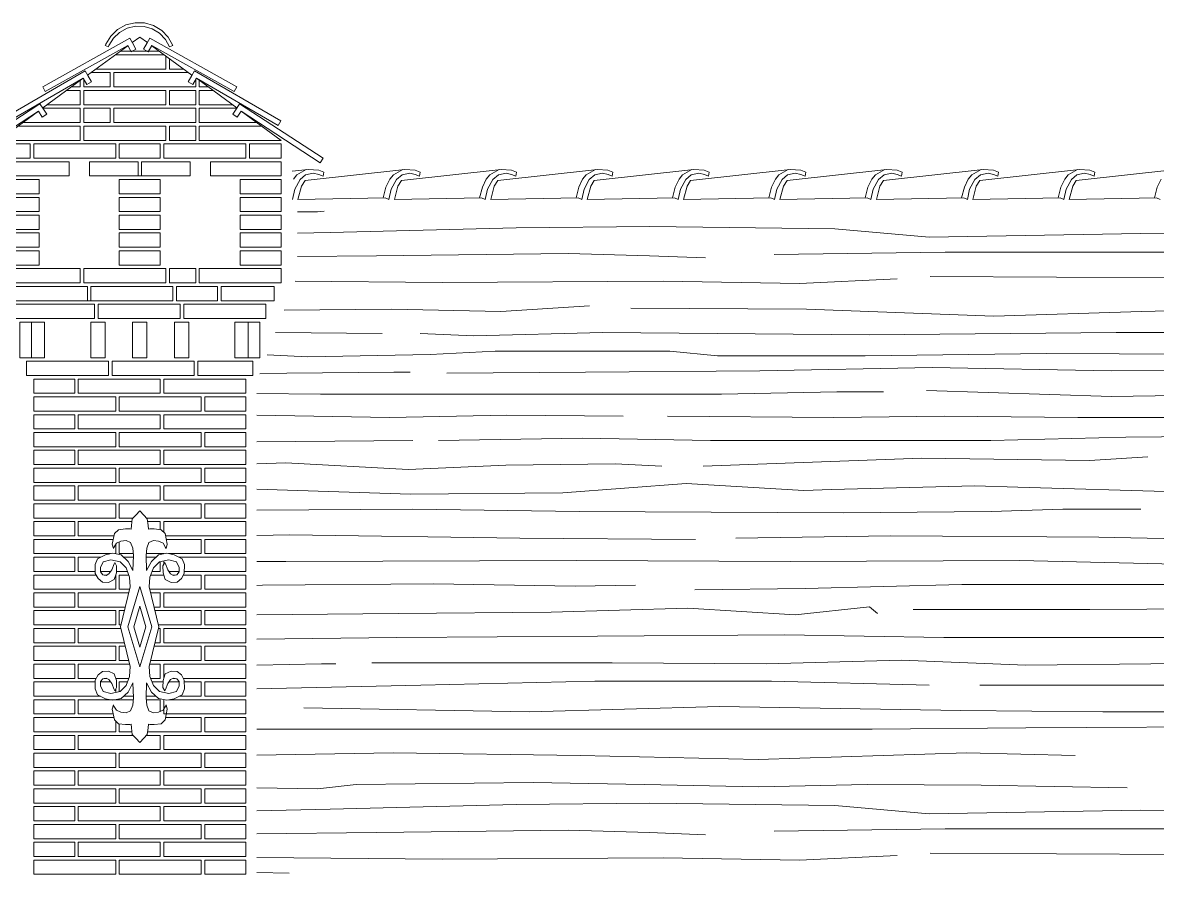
# Model space of a CAD drawing. Header units: millimetres. Extents: x -17502 to -16646, y 1856 to 2034.
# Drawn here: x -16808.841 to -16805.658, y 1875.07 to 1877.46 of the extents above; entities that cross this region are included whole.
import ezdxf

# ---------------------------------------------------------------- set-up
doc = ezdxf.new("R2010")
doc.units = ezdxf.units.MM
doc.layers.get('0').update_dxf_attribs({"lineweight": 9})
doc.layers.add('blocs', color=7, linetype='Continuous')
doc.layers.add('COUPE', color=7, linetype='Continuous', lineweight=9)

msp = doc.modelspace()

# ---------------------------------------------------------------- linework, layer by layer
at = {"lineweight": 9}
for points in [[(-16808.5334, 1877.404), (-16808.5122, 1877.4195)], [(-16808.491, 1877.404), (-16808.5122, 1877.4195)], [(-16808.6586, 1877.3125), (-16808.5456, 1877.3951)], [(-16808.6354, 1877.3295), (-16808.4391, 1877.3295), (-16808.4391, 1877.3661)], [(-16808.4438, 1877.3695), (-16808.5806, 1877.3695)], [(-16808.4575, 1877.3795), (-16808.567, 1877.3795)], [(-16808.3658, 1877.3125), (-16808.4788, 1877.3951)], [(-16808.4291, 1877.3588), (-16808.4291, 1877.3295), (-16808.389, 1877.3295)], [(-16808.7846, 1877.2205), (-16808.6708, 1877.3036)], [(-16808.6491, 1877.3195), (-16808.5953, 1877.3195), (-16808.5953, 1877.2795), (-16808.6691, 1877.2795), (-16808.6691, 1877.3006)], [(-16808.3553, 1877.3006), (-16808.3553, 1877.2795), (-16808.5853, 1877.2795), (-16808.5853, 1877.3195), (-16808.3754, 1877.3195)], [(-16808.2399, 1877.2205), (-16808.3536, 1877.3036)], [(-16808.7175, 1877.2695), (-16808.6791, 1877.2695), (-16808.6791, 1877.2295), (-16808.7722, 1877.2295)], [(-16808.6791, 1877.2976), (-16808.6791, 1877.2795), (-16808.7038, 1877.2795)], [(-16808.3453, 1877.2976), (-16808.3453, 1877.2795), (-16808.3206, 1877.2795)], [(-16808.3069, 1877.2695), (-16808.3453, 1877.2695), (-16808.3453, 1877.2295), (-16808.2522, 1877.2295)], [(-16808.9091, 1877.1295), (-16808.7967, 1877.2116)], [(-16808.7839, 1877.2195), (-16808.6791, 1877.2195), (-16808.6791, 1877.1795), (-16808.8407, 1877.1795)], [(-16808.2405, 1877.2195), (-16808.3453, 1877.2195), (-16808.3453, 1877.1795), (-16808.1838, 1877.1795)], [(-16808.1153, 1877.1295), (-16808.2277, 1877.2116)], [(-16808.8543, 1877.1695), (-16808.6791, 1877.1695), (-16808.6791, 1877.1295), (-16808.9091, 1877.1295)], [(-16808.1701, 1877.1695), (-16808.3453, 1877.1695), (-16808.3453, 1877.1295), (-16808.1153, 1877.1295)], [(-16808.5172, 1877.0295), (-16808.5072, 1877.0295)], [(-16808.6591, 1876.6795), (-16808.6491, 1876.6795)], [(-16808.4935, 1876.0695), (-16808.3397, 1876.0695), (-16808.3397, 1876.1095), (-16808.5697, 1876.1095), (-16808.5697, 1876.0695), (-16808.5309, 1876.0695)], [(-16808.5849, 1876.0195), (-16808.6847, 1876.0195), (-16808.6847, 1876.0595), (-16808.5343, 1876.0595)], [(-16808.566, 1875.7645), (-16808.5388, 1875.8763), (-16808.5408, 1875.9039), (-16808.5502, 1875.9299), (-16808.5676, 1875.9466), (-16808.5936, 1875.9523), (-16808.6153, 1875.9466), (-16808.6226, 1875.9307), (-16808.6226, 1875.9184), (-16808.6161, 1875.9104), (-16808.6069, 1875.9085), (-16808.5987, 1875.9125), (-16808.5911, 1875.9241), (-16808.584, 1875.9406), (-16808.582, 1875.9445), (-16808.5772, 1875.9349), (-16808.5774, 1875.9156), (-16808.5837, 1875.8966), (-16808.5999, 1875.889), (-16808.6172, 1875.8898), (-16808.6291, 1875.8995), (-16808.637, 1875.9142), (-16808.6373, 1875.9386), (-16808.6311, 1875.9553), (-16808.6084, 1875.9666), (-16808.5876, 1875.9708), (-16808.5646, 1875.9663), (-16808.5447, 1875.9478), (-16808.5314, 1875.9223), (-16808.5299, 1875.9641), (-16808.5317, 1875.985), (-16808.538, 1876.001), (-16808.5502, 1876.0067), (-16808.5651, 1876.0047), (-16808.578, 1875.999), (-16808.5846, 1875.9872), (-16808.5863, 1875.9841), (-16808.5894, 1875.9961), (-16808.5836, 1876.0259), (-16808.5724, 1876.0368), (-16808.5523, 1876.0388), (-16808.5403, 1876.0388), (-16808.5368, 1876.0379), (-16808.5358, 1876.0481), (-16808.5333, 1876.0671), (-16808.5232, 1876.0777), (-16808.5122, 1876.0895)], [(-16808.4584, 1875.7645), (-16808.4856, 1875.8763), (-16808.4836, 1875.9039), (-16808.4742, 1875.9299), (-16808.4568, 1875.9466), (-16808.4308, 1875.9523), (-16808.4091, 1875.9466), (-16808.4019, 1875.9307), (-16808.4019, 1875.9184), (-16808.4084, 1875.9104), (-16808.4175, 1875.9085), (-16808.4257, 1875.9125), (-16808.4334, 1875.9241), (-16808.4405, 1875.9406), (-16808.4424, 1875.9445), (-16808.4473, 1875.9349), (-16808.447, 1875.9156), (-16808.4407, 1875.8966), (-16808.4246, 1875.889), (-16808.4073, 1875.8898), (-16808.3954, 1875.8995), (-16808.3874, 1875.9142), (-16808.3871, 1875.9386), (-16808.3934, 1875.9553), (-16808.416, 1875.9666), (-16808.4368, 1875.9708), (-16808.4598, 1875.9663), (-16808.4797, 1875.9478), (-16808.4931, 1875.9223), (-16808.4945, 1875.9641), (-16808.4928, 1875.985), (-16808.4865, 1876.001), (-16808.4742, 1876.0067), (-16808.4593, 1876.0047), (-16808.4465, 1875.999), (-16808.4399, 1875.9872), (-16808.4382, 1875.9841), (-16808.435, 1875.9961), (-16808.4408, 1876.0259), (-16808.452, 1876.0368), (-16808.4721, 1876.0388), (-16808.4842, 1876.0388), (-16808.4876, 1876.0379), (-16808.4886, 1876.0481), (-16808.4912, 1876.0671), (-16808.5013, 1876.0777), (-16808.5122, 1876.0895)], [(-16808.4901, 1876.0595), (-16808.4547, 1876.0595), (-16808.4547, 1876.037)], [(-16808.4396, 1876.0195), (-16808.2147, 1876.0195), (-16808.2147, 1876.0595), (-16808.4447, 1876.0595), (-16808.4447, 1876.0297)], [(-16808.594, 1875.9695), (-16808.8097, 1875.9695), (-16808.8097, 1876.0095), (-16808.5868, 1876.0095)], [(-16808.5797, 1875.9959), (-16808.5797, 1875.9695), (-16808.581, 1875.9695)], [(-16808.5697, 1876.0026), (-16808.5697, 1875.9695), (-16808.5304, 1875.9695)], [(-16808.4304, 1875.9695), (-16808.3397, 1875.9695), (-16808.3397, 1876.0095), (-16808.4376, 1876.0095)], [(-16808.494, 1875.9695), (-16808.4434, 1875.9695)], [(-16808.6371, 1875.9195), (-16808.6847, 1875.9195), (-16808.6847, 1875.9595), (-16808.6226, 1875.9595)], [(-16808.5573, 1875.9595), (-16808.5301, 1875.9595)], [(-16808.4943, 1875.9595), (-16808.4671, 1875.9595)], [(-16808.4547, 1875.947), (-16808.4547, 1875.9195), (-16808.478, 1875.9195)], [(-16808.4447, 1875.9492), (-16808.4447, 1875.94)], [(-16808.3874, 1875.9195), (-16808.2147, 1875.9195), (-16808.2147, 1875.9595), (-16808.4019, 1875.9595)], [(-16808.5797, 1875.9087), (-16808.5797, 1875.8695), (-16808.8097, 1875.8695), (-16808.8097, 1875.9095), (-16808.6345, 1875.9095)], [(-16808.5941, 1875.9195), (-16808.6226, 1875.9195)], [(-16808.6117, 1875.9095), (-16808.6049, 1875.9095)], [(-16808.5465, 1875.9195), (-16808.5774, 1875.9195)], [(-16808.5429, 1875.9095), (-16808.5697, 1875.9095), (-16808.5697, 1875.8695), (-16808.5405, 1875.8695)], [(-16808.4839, 1875.8695), (-16808.3397, 1875.8695), (-16808.3397, 1875.9095), (-16808.3899, 1875.9095)], [(-16808.445, 1875.9095), (-16808.4816, 1875.9095)], [(-16808.4303, 1875.9195), (-16808.4019, 1875.9195)], [(-16808.4127, 1875.9095), (-16808.4195, 1875.9095)], [(-16808.5527, 1875.8195), (-16808.6847, 1875.8195), (-16808.6847, 1875.8595), (-16808.5429, 1875.8595)], [(-16808.4815, 1875.8595), (-16808.4547, 1875.8595), (-16808.4547, 1875.8195), (-16808.4718, 1875.8195)], [(-16808.5551, 1875.8095), (-16808.5697, 1875.8095), (-16808.5697, 1875.7695), (-16808.5648, 1875.7695)], [(-16808.4596, 1875.7695), (-16808.3397, 1875.7695), (-16808.3397, 1875.8095), (-16808.4693, 1875.8095)], [(-16808.5551, 1875.7195), (-16808.6847, 1875.7195), (-16808.6847, 1875.7595), (-16808.5648, 1875.7595)], [(-16808.566, 1875.7645), (-16808.5388, 1875.6527), (-16808.5408, 1875.6251), (-16808.5502, 1875.5991), (-16808.5676, 1875.5825), (-16808.5936, 1875.5767), (-16808.6153, 1875.5825), (-16808.6226, 1875.5984), (-16808.6226, 1875.6107), (-16808.6161, 1875.6186), (-16808.6069, 1875.6205), (-16808.5987, 1875.6165), (-16808.5911, 1875.6049), (-16808.584, 1875.5885), (-16808.582, 1875.5845), (-16808.5772, 1875.5941), (-16808.5774, 1875.6134), (-16808.5837, 1875.6324), (-16808.5999, 1875.6401), (-16808.6172, 1875.6392), (-16808.6291, 1875.6296), (-16808.637, 1875.6148), (-16808.6373, 1875.5905), (-16808.6311, 1875.5737), (-16808.6084, 1875.5625), (-16808.5876, 1875.5582), (-16808.5646, 1875.5628), (-16808.5447, 1875.5812), (-16808.5314, 1875.6068), (-16808.5299, 1875.5649), (-16808.5317, 1875.5441), (-16808.538, 1875.5281), (-16808.5502, 1875.5224), (-16808.5651, 1875.5244), (-16808.578, 1875.5301), (-16808.5846, 1875.5418), (-16808.5863, 1875.5449), (-16808.5894, 1875.5329), (-16808.5836, 1875.5032), (-16808.5724, 1875.4923), (-16808.5523, 1875.4903), (-16808.5403, 1875.4903), (-16808.5368, 1875.4911), (-16808.5358, 1875.481), (-16808.5333, 1875.462), (-16808.5232, 1875.4513), (-16808.5122, 1875.4395)], [(-16808.4584, 1875.7645), (-16808.4856, 1875.6527), (-16808.4836, 1875.6251), (-16808.4742, 1875.5991), (-16808.4568, 1875.5825), (-16808.4308, 1875.5767), (-16808.4091, 1875.5825), (-16808.4019, 1875.5984), (-16808.4019, 1875.6107), (-16808.4084, 1875.6186), (-16808.4175, 1875.6205), (-16808.4257, 1875.6165), (-16808.4334, 1875.6049), (-16808.4405, 1875.5885), (-16808.4424, 1875.5845), (-16808.4473, 1875.5941), (-16808.447, 1875.6134), (-16808.4407, 1875.6324), (-16808.4246, 1875.6401), (-16808.4073, 1875.6392), (-16808.3954, 1875.6296), (-16808.3874, 1875.6148), (-16808.3871, 1875.5905), (-16808.3934, 1875.5737), (-16808.416, 1875.5625), (-16808.4368, 1875.5582), (-16808.4598, 1875.5628), (-16808.4797, 1875.5812), (-16808.4931, 1875.6068), (-16808.4945, 1875.5649), (-16808.4928, 1875.5441), (-16808.4865, 1875.5281), (-16808.4742, 1875.5224), (-16808.4593, 1875.5244), (-16808.4465, 1875.5301), (-16808.4399, 1875.5418), (-16808.4382, 1875.5449), (-16808.435, 1875.5329), (-16808.4408, 1875.5032), (-16808.452, 1875.4923), (-16808.4721, 1875.4903), (-16808.4842, 1875.4903), (-16808.4876, 1875.4911), (-16808.4886, 1875.481), (-16808.4912, 1875.462), (-16808.5013, 1875.4513), (-16808.5122, 1875.4395)], [(-16808.4596, 1875.7595), (-16808.4547, 1875.7595), (-16808.4547, 1875.7195), (-16808.4693, 1875.7195)], [(-16808.5527, 1875.7095), (-16808.5697, 1875.7095), (-16808.5697, 1875.6695), (-16808.5429, 1875.6695)], [(-16808.4815, 1875.6695), (-16808.3397, 1875.6695), (-16808.3397, 1875.7095), (-16808.4718, 1875.7095)], [(-16808.6345, 1875.6195), (-16808.6847, 1875.6195), (-16808.6847, 1875.6595), (-16808.5405, 1875.6595)], [(-16808.4839, 1875.6595), (-16808.4547, 1875.6595), (-16808.4547, 1875.6195), (-16808.4816, 1875.6195)], [(-16808.3899, 1875.6195), (-16808.2147, 1875.6195), (-16808.2147, 1875.6595), (-16808.4447, 1875.6595), (-16808.4447, 1875.6203)], [(-16808.6049, 1875.6195), (-16808.6117, 1875.6195)], [(-16808.5429, 1875.6195), (-16808.5794, 1875.6195)], [(-16808.4195, 1875.6195), (-16808.4127, 1875.6195)], [(-16808.6226, 1875.5695), (-16808.8097, 1875.5695), (-16808.8097, 1875.6095), (-16808.6371, 1875.6095)], [(-16808.6226, 1875.6095), (-16808.5941, 1875.6095)], [(-16808.5797, 1875.589), (-16808.5797, 1875.5798)], [(-16808.5465, 1875.6095), (-16808.5697, 1875.6095), (-16808.5697, 1875.582)], [(-16808.447, 1875.6095), (-16808.478, 1875.6095)], [(-16808.4019, 1875.6095), (-16808.4303, 1875.6095)], [(-16808.4019, 1875.5695), (-16808.3397, 1875.5695), (-16808.3397, 1875.6095), (-16808.3874, 1875.6095)], [(-16808.5868, 1875.5195), (-16808.6847, 1875.5195), (-16808.6847, 1875.5595), (-16808.5304, 1875.5595)], [(-16808.5573, 1875.5695), (-16808.5301, 1875.5695)], [(-16808.4943, 1875.5695), (-16808.4671, 1875.5695)], [(-16808.494, 1875.5595), (-16808.4547, 1875.5595), (-16808.4547, 1875.5264)], [(-16808.4434, 1875.5595), (-16808.4447, 1875.5595), (-16808.4447, 1875.5195), (-16808.2147, 1875.5195), (-16808.2147, 1875.5595), (-16808.4304, 1875.5595)], [(-16808.5797, 1875.4994), (-16808.5797, 1875.4695), (-16808.8097, 1875.4695), (-16808.8097, 1875.5095), (-16808.5849, 1875.5095)], [(-16808.5697, 1875.492), (-16808.5697, 1875.4695), (-16808.5343, 1875.4695)], [(-16808.4901, 1875.4695), (-16808.3397, 1875.4695), (-16808.3397, 1875.5095), (-16808.4396, 1875.5095)], [(-16808.4935, 1875.4595), (-16808.4547, 1875.4595), (-16808.4547, 1875.4195), (-16808.6847, 1875.4195), (-16808.6847, 1875.4595), (-16808.5309, 1875.4595)]]:
    msp.add_lwpolyline(points, dxfattribs=at)
for points in [[(-16808.4391, 1877.2695), (-16808.6691, 1877.2695), (-16808.6691, 1877.2295), (-16808.4391, 1877.2295)], [(-16808.3553, 1877.2695), (-16808.4291, 1877.2695), (-16808.4291, 1877.2295), (-16808.3553, 1877.2295)], [(-16808.6691, 1877.2195), (-16808.5953, 1877.2195), (-16808.5953, 1877.1795), (-16808.6691, 1877.1795)], [(-16808.5853, 1877.2195), (-16808.3553, 1877.2195), (-16808.3553, 1877.1795), (-16808.5853, 1877.1795)], [(-16808.4391, 1877.1695), (-16808.6691, 1877.1695), (-16808.6691, 1877.1295), (-16808.4391, 1877.1295)], [(-16808.3553, 1877.1695), (-16808.4291, 1877.1695), (-16808.4291, 1877.1295), (-16808.3553, 1877.1295)], [(-16808.8197, 1877.0795), (-16808.9091, 1877.0795), (-16808.9091, 1877.1195), (-16808.8197, 1877.1195)], [(-16808.8097, 1877.1195), (-16808.5797, 1877.1195), (-16808.5797, 1877.0795), (-16808.8097, 1877.0795)], [(-16808.4547, 1877.0795), (-16808.5697, 1877.0795), (-16808.5697, 1877.1195), (-16808.4547, 1877.1195)], [(-16808.2147, 1877.1195), (-16808.4447, 1877.1195), (-16808.4447, 1877.0795), (-16808.2147, 1877.0795)], [(-16808.2047, 1877.0795), (-16808.1153, 1877.0795), (-16808.1153, 1877.1195), (-16808.2047, 1877.1195)], [(-16808.9091, 1877.0695), (-16808.7106, 1877.0695), (-16808.7106, 1877.0295), (-16808.9091, 1877.0295)], [(-16808.6531, 1877.0695), (-16808.5172, 1877.0695), (-16808.5172, 1877.0295), (-16808.6531, 1877.0295)], [(-16808.3713, 1877.0695), (-16808.5072, 1877.0695), (-16808.5072, 1877.0295), (-16808.3713, 1877.0295)], [(-16808.1153, 1877.0295), (-16808.3138, 1877.0295), (-16808.3138, 1877.0695), (-16808.1153, 1877.0695)], [(-16808.9091, 1876.9795), (-16808.7941, 1876.9795), (-16808.7941, 1877.0195), (-16808.9091, 1877.0195)], [(-16808.4547, 1876.9795), (-16808.5697, 1876.9795), (-16808.5697, 1877.0195), (-16808.4547, 1877.0195)], [(-16808.1153, 1876.9795), (-16808.2303, 1876.9795), (-16808.2303, 1877.0195), (-16808.1153, 1877.0195)], [(-16808.9091, 1876.9295), (-16808.7941, 1876.9295), (-16808.7941, 1876.9695), (-16808.9091, 1876.9695)], [(-16808.4547, 1876.9295), (-16808.5697, 1876.9295), (-16808.5697, 1876.9695), (-16808.4547, 1876.9695)], [(-16808.1153, 1876.9295), (-16808.2303, 1876.9295), (-16808.2303, 1876.9695), (-16808.1153, 1876.9695)], [(-16808.9091, 1876.8795), (-16808.7941, 1876.8795), (-16808.7941, 1876.9195), (-16808.9091, 1876.9195)], [(-16808.4547, 1876.8795), (-16808.5697, 1876.8795), (-16808.5697, 1876.9195), (-16808.4547, 1876.9195)], [(-16808.1153, 1876.8795), (-16808.2303, 1876.8795), (-16808.2303, 1876.9195), (-16808.1153, 1876.9195)], [(-16808.9091, 1876.8295), (-16808.7941, 1876.8295), (-16808.7941, 1876.8695), (-16808.9091, 1876.8695)], [(-16808.4547, 1876.8295), (-16808.5697, 1876.8295), (-16808.5697, 1876.8695), (-16808.4547, 1876.8695)], [(-16808.1153, 1876.8295), (-16808.2303, 1876.8295), (-16808.2303, 1876.8695), (-16808.1153, 1876.8695)], [(-16808.9091, 1876.7795), (-16808.7941, 1876.7795), (-16808.7941, 1876.8195), (-16808.9091, 1876.8195)], [(-16808.4547, 1876.7795), (-16808.5697, 1876.7795), (-16808.5697, 1876.8195), (-16808.4547, 1876.8195)], [(-16808.1153, 1876.7795), (-16808.2303, 1876.7795), (-16808.2303, 1876.8195), (-16808.1153, 1876.8195)], [(-16808.9091, 1876.7695), (-16808.6791, 1876.7695), (-16808.6791, 1876.7295), (-16808.9091, 1876.7295)], [(-16808.4391, 1876.7695), (-16808.6691, 1876.7695), (-16808.6691, 1876.7295), (-16808.4391, 1876.7295)], [(-16808.3553, 1876.7695), (-16808.4291, 1876.7695), (-16808.4291, 1876.7295), (-16808.3553, 1876.7295)], [(-16808.1153, 1876.7695), (-16808.3453, 1876.7695), (-16808.3453, 1876.7295), (-16808.1153, 1876.7295)], [(-16808.8891, 1876.7195), (-16808.6591, 1876.7195), (-16808.6591, 1876.6795), (-16808.8891, 1876.6795)], [(-16808.4191, 1876.7195), (-16808.6491, 1876.7195), (-16808.6491, 1876.6795), (-16808.4191, 1876.6795)], [(-16808.4091, 1876.7195), (-16808.2941, 1876.7195), (-16808.2941, 1876.6795), (-16808.4091, 1876.6795)], [(-16808.1353, 1876.7195), (-16808.2841, 1876.7195), (-16808.2841, 1876.6795), (-16808.1353, 1876.6795)], [(-16808.8691, 1876.6695), (-16808.6391, 1876.6695), (-16808.6391, 1876.6295), (-16808.8691, 1876.6295)], [(-16808.3991, 1876.6695), (-16808.6291, 1876.6695), (-16808.6291, 1876.6295), (-16808.3991, 1876.6295)], [(-16808.1591, 1876.6695), (-16808.3891, 1876.6695), (-16808.3891, 1876.6295), (-16808.1591, 1876.6295)], [(-16808.8491, 1876.6195), (-16808.8491, 1876.5195), (-16808.8159, 1876.5195), (-16808.8159, 1876.6195)], [(-16808.8159, 1876.6195), (-16808.7791, 1876.6195), (-16808.7791, 1876.5195), (-16808.8159, 1876.5195)], [(-16808.6495, 1876.6195), (-16808.6495, 1876.5195), (-16808.6095, 1876.5195), (-16808.6095, 1876.6195)], [(-16808.5322, 1876.6195), (-16808.5322, 1876.5195), (-16808.4922, 1876.5195), (-16808.4922, 1876.6195)], [(-16808.3749, 1876.6195), (-16808.3749, 1876.5195), (-16808.4149, 1876.5195), (-16808.4149, 1876.6195)], [(-16808.2085, 1876.6195), (-16808.2454, 1876.6195), (-16808.2454, 1876.5195), (-16808.2085, 1876.5195)], [(-16808.1753, 1876.6195), (-16808.1753, 1876.5195), (-16808.2085, 1876.5195), (-16808.2085, 1876.6195)], [(-16808.8297, 1876.5095), (-16808.5997, 1876.5095), (-16808.5997, 1876.4695), (-16808.8297, 1876.4695)], [(-16808.3597, 1876.5095), (-16808.5897, 1876.5095), (-16808.5897, 1876.4695), (-16808.3597, 1876.4695)], [(-16808.3497, 1876.5095), (-16808.1947, 1876.5095), (-16808.1947, 1876.4695), (-16808.3497, 1876.4695)], [(-16808.6947, 1876.4595), (-16808.8097, 1876.4595), (-16808.8097, 1876.4195), (-16808.6947, 1876.4195)], [(-16808.6847, 1876.4595), (-16808.4547, 1876.4595), (-16808.4547, 1876.4195), (-16808.6847, 1876.4195)], [(-16808.2147, 1876.4595), (-16808.4447, 1876.4595), (-16808.4447, 1876.4195), (-16808.2147, 1876.4195)], [(-16808.8097, 1876.4095), (-16808.5797, 1876.4095), (-16808.5797, 1876.3695), (-16808.8097, 1876.3695)], [(-16808.3397, 1876.4095), (-16808.5697, 1876.4095), (-16808.5697, 1876.3695), (-16808.3397, 1876.3695)], [(-16808.3297, 1876.4095), (-16808.2147, 1876.4095), (-16808.2147, 1876.3695), (-16808.3297, 1876.3695)], [(-16808.6947, 1876.3595), (-16808.8097, 1876.3595), (-16808.8097, 1876.3195), (-16808.6947, 1876.3195)], [(-16808.6847, 1876.3595), (-16808.4547, 1876.3595), (-16808.4547, 1876.3195), (-16808.6847, 1876.3195)], [(-16808.2147, 1876.3595), (-16808.4447, 1876.3595), (-16808.4447, 1876.3195), (-16808.2147, 1876.3195)], [(-16808.8097, 1876.3095), (-16808.5797, 1876.3095), (-16808.5797, 1876.2695), (-16808.8097, 1876.2695)], [(-16808.3397, 1876.3095), (-16808.5697, 1876.3095), (-16808.5697, 1876.2695), (-16808.3397, 1876.2695)], [(-16808.3297, 1876.3095), (-16808.2147, 1876.3095), (-16808.2147, 1876.2695), (-16808.3297, 1876.2695)], [(-16808.6947, 1876.2595), (-16808.8097, 1876.2595), (-16808.8097, 1876.2195), (-16808.6947, 1876.2195)], [(-16808.6847, 1876.2595), (-16808.4547, 1876.2595), (-16808.4547, 1876.2195), (-16808.6847, 1876.2195)], [(-16808.2147, 1876.2595), (-16808.4447, 1876.2595), (-16808.4447, 1876.2195), (-16808.2147, 1876.2195)], [(-16808.8097, 1876.2095), (-16808.5797, 1876.2095), (-16808.5797, 1876.1695), (-16808.8097, 1876.1695)], [(-16808.3397, 1876.2095), (-16808.5697, 1876.2095), (-16808.5697, 1876.1695), (-16808.3397, 1876.1695)], [(-16808.3297, 1876.2095), (-16808.2147, 1876.2095), (-16808.2147, 1876.1695), (-16808.3297, 1876.1695)], [(-16808.6947, 1876.1595), (-16808.8097, 1876.1595), (-16808.8097, 1876.1195), (-16808.6947, 1876.1195)], [(-16808.6847, 1876.1595), (-16808.4547, 1876.1595), (-16808.4547, 1876.1195), (-16808.6847, 1876.1195)], [(-16808.2147, 1876.1595), (-16808.4447, 1876.1595), (-16808.4447, 1876.1195), (-16808.2147, 1876.1195)], [(-16808.8097, 1876.1095), (-16808.5797, 1876.1095), (-16808.5797, 1876.0695), (-16808.8097, 1876.0695)], [(-16808.3297, 1876.1095), (-16808.2147, 1876.1095), (-16808.2147, 1876.0695), (-16808.3297, 1876.0695)], [(-16808.6947, 1876.0595), (-16808.8097, 1876.0595), (-16808.8097, 1876.0195), (-16808.6947, 1876.0195)], [(-16808.3297, 1876.0095), (-16808.2147, 1876.0095), (-16808.2147, 1875.9695), (-16808.3297, 1875.9695)], [(-16808.6947, 1875.9595), (-16808.8097, 1875.9595), (-16808.8097, 1875.9195), (-16808.6947, 1875.9195)], [(-16808.3297, 1875.9095), (-16808.2147, 1875.9095), (-16808.2147, 1875.8695), (-16808.3297, 1875.8695)], [(-16808.5122, 1875.8776), (-16808.5456, 1875.7645), (-16808.5122, 1875.6514), (-16808.4788, 1875.7645)], [(-16808.6947, 1875.8595), (-16808.8097, 1875.8595), (-16808.8097, 1875.8195), (-16808.6947, 1875.8195)], [(-16808.2147, 1875.8595), (-16808.4447, 1875.8595), (-16808.4447, 1875.8195), (-16808.2147, 1875.8195)], [(-16808.8097, 1875.8095), (-16808.5797, 1875.8095), (-16808.5797, 1875.7695), (-16808.8097, 1875.7695)], [(-16808.5122, 1875.8223), (-16808.5293, 1875.7645), (-16808.5122, 1875.7067), (-16808.4951, 1875.7645)], [(-16808.3297, 1875.8095), (-16808.2147, 1875.8095), (-16808.2147, 1875.7695), (-16808.3297, 1875.7695)], [(-16808.6947, 1875.7595), (-16808.8097, 1875.7595), (-16808.8097, 1875.7195), (-16808.6947, 1875.7195)], [(-16808.2147, 1875.7595), (-16808.4447, 1875.7595), (-16808.4447, 1875.7195), (-16808.2147, 1875.7195)], [(-16808.8097, 1875.7095), (-16808.5797, 1875.7095), (-16808.5797, 1875.6695), (-16808.8097, 1875.6695)], [(-16808.3297, 1875.7095), (-16808.2147, 1875.7095), (-16808.2147, 1875.6695), (-16808.3297, 1875.6695)], [(-16808.6947, 1875.6595), (-16808.8097, 1875.6595), (-16808.8097, 1875.6195), (-16808.6947, 1875.6195)], [(-16808.3297, 1875.6095), (-16808.2147, 1875.6095), (-16808.2147, 1875.5695), (-16808.3297, 1875.5695)], [(-16808.6947, 1875.5595), (-16808.8097, 1875.5595), (-16808.8097, 1875.5195), (-16808.6947, 1875.5195)], [(-16808.3297, 1875.5095), (-16808.2147, 1875.5095), (-16808.2147, 1875.4695), (-16808.3297, 1875.4695)], [(-16808.6947, 1875.4595), (-16808.8097, 1875.4595), (-16808.8097, 1875.4195), (-16808.6947, 1875.4195)], [(-16808.2147, 1875.4595), (-16808.4447, 1875.4595), (-16808.4447, 1875.4195), (-16808.2147, 1875.4195)], [(-16808.8097, 1875.4095), (-16808.5797, 1875.4095), (-16808.5797, 1875.3695), (-16808.8097, 1875.3695)], [(-16808.3397, 1875.4095), (-16808.5697, 1875.4095), (-16808.5697, 1875.3695), (-16808.3397, 1875.3695)], [(-16808.3297, 1875.4095), (-16808.2147, 1875.4095), (-16808.2147, 1875.3695), (-16808.3297, 1875.3695)], [(-16808.6947, 1875.3595), (-16808.8097, 1875.3595), (-16808.8097, 1875.3195), (-16808.6947, 1875.3195)], [(-16808.6847, 1875.3595), (-16808.4547, 1875.3595), (-16808.4547, 1875.3195), (-16808.6847, 1875.3195)], [(-16808.2147, 1875.3595), (-16808.4447, 1875.3595), (-16808.4447, 1875.3195), (-16808.2147, 1875.3195)], [(-16808.8097, 1875.3095), (-16808.5797, 1875.3095), (-16808.5797, 1875.2695), (-16808.8097, 1875.2695)], [(-16808.3397, 1875.3095), (-16808.5697, 1875.3095), (-16808.5697, 1875.2695), (-16808.3397, 1875.2695)], [(-16808.3297, 1875.3095), (-16808.2147, 1875.3095), (-16808.2147, 1875.2695), (-16808.3297, 1875.2695)], [(-16808.6947, 1875.2595), (-16808.8097, 1875.2595), (-16808.8097, 1875.2195), (-16808.6947, 1875.2195)], [(-16808.6847, 1875.2595), (-16808.4547, 1875.2595), (-16808.4547, 1875.2195), (-16808.6847, 1875.2195)], [(-16808.2147, 1875.2595), (-16808.4447, 1875.2595), (-16808.4447, 1875.2195), (-16808.2147, 1875.2195)], [(-16808.8097, 1875.2095), (-16808.5797, 1875.2095), (-16808.5797, 1875.1695), (-16808.8097, 1875.1695)], [(-16808.3397, 1875.2095), (-16808.5697, 1875.2095), (-16808.5697, 1875.1695), (-16808.3397, 1875.1695)], [(-16808.3297, 1875.2095), (-16808.2147, 1875.2095), (-16808.2147, 1875.1695), (-16808.3297, 1875.1695)], [(-16808.6947, 1875.1595), (-16808.8097, 1875.1595), (-16808.8097, 1875.1195), (-16808.6947, 1875.1195)], [(-16808.6847, 1875.1595), (-16808.4547, 1875.1595), (-16808.4547, 1875.1195), (-16808.6847, 1875.1195)], [(-16808.2147, 1875.1595), (-16808.4447, 1875.1595), (-16808.4447, 1875.1195), (-16808.2147, 1875.1195)], [(-16808.8097, 1875.1095), (-16808.5797, 1875.1095), (-16808.5797, 1875.0695), (-16808.8097, 1875.0695)], [(-16808.3397, 1875.1095), (-16808.5697, 1875.1095), (-16808.5697, 1875.0695), (-16808.3397, 1875.0695)], [(-16808.3297, 1875.1095), (-16808.2147, 1875.1095), (-16808.2147, 1875.0695), (-16808.3297, 1875.0695)]]:
    msp.add_lwpolyline(points, close=True, dxfattribs=at)
at = {"layer": 'blocs', "lineweight": 9}
for points in [[(-16808.0695, 1876.9293), (-16808.0142, 1876.9284), (-16807.9955, 1876.9305)], [(-16808.0695, 1876.8691), (-16807.9786, 1876.8711), (-16807.4565, 1876.8842), (-16807.0812, 1876.8874), (-16806.5623, 1876.8809), (-16806.2982, 1876.8581), (-16805.7043, 1876.8679), (-16804.7449, 1876.8646), (-16804.165, 1876.863)], [(-16808.0695, 1876.8033), (-16807.8487, 1876.8058), (-16807.3103, 1876.8123), (-16807.0824, 1876.8058), (-16806.9257, 1876.7993)], [(-16806.7332, 1876.8091), (-16806.2535, 1876.8156), (-16805.5975, 1876.8156), (-16805.0036, 1876.8123)], [(-16808.076, 1876.7342), (-16807.6641, 1876.7308), (-16807.044, 1876.7341), (-16806.6622, 1876.7275), (-16806.3881, 1876.7406)], [(-16806.2949, 1876.7471), (-16805.5867, 1876.7439), (-16804.8557, 1876.7439), (-16804.3369, 1876.7304), (-16804.2135, 1876.7242)], [(-16808.1072, 1876.6528), (-16807.8059, 1876.6556), (-16807.4991, 1876.6491), (-16807.2511, 1876.6654)], [(-16807.1347, 1876.6589), (-16806.6419, 1876.6556), (-16806.1165, 1876.6361), (-16805.7021, 1876.6491), (-16805.0526, 1876.6654), (-16804.5827, 1876.6687), (-16804.2135, 1876.6442)], [(-16808.1312, 1876.5902), (-16807.832, 1876.587)], [(-16807.7254, 1876.587), (-16807.5753, 1876.5805), (-16807.2131, 1876.5903), (-16806.4657, 1876.5837), (-16805.7739, 1876.5903), (-16805.1212, 1876.5903), (-16804.7655, 1876.5782), (-16804.2135, 1876.5691), (-16804.2135, 1876.5691)], [(-16808.1554, 1876.5271), (-16808.0405, 1876.5217), (-16807.6978, 1876.5282), (-16807.5151, 1876.538), (-16807.0256, 1876.538), (-16806.8918, 1876.5249), (-16806.4773, 1876.5249), (-16805.9691, 1876.5316), (-16805.3588, 1876.5283), (-16805.0455, 1876.5316), (-16804.5756, 1876.5349), (-16804.4908, 1876.5414)], [(-16808.1755, 1876.4744), (-16808.0998, 1876.476), (-16807.7995, 1876.4793), (-16807.7538, 1876.4793)], [(-16807.6507, 1876.4761), (-16807.2624, 1876.4793), (-16806.7729, 1876.4826), (-16806.2899, 1876.4924), (-16805.7873, 1876.4826), (-16805.4642, 1876.4859), (-16804.8899, 1876.4793), (-16804.6549, 1876.4667), (-16804.2135, 1876.4516), (-16804.2135, 1876.4516)], [(-16808.1841, 1876.4193), (-16808.0052, 1876.4173), (-16807.581, 1876.4173), (-16807.2286, 1876.4173), (-16806.8803, 1876.4173), (-16806.5572, 1876.4239), (-16806.4266, 1876.4239)], [(-16806.3059, 1876.4271), (-16805.787, 1876.4108), (-16805.3595, 1876.4173), (-16804.7754, 1876.4173), (-16804.2135, 1876.3968), (-16804.2135, 1876.3968)], [(-16808.1841, 1876.3577), (-16807.8119, 1876.352), (-16807.4823, 1876.3585), (-16807.156, 1876.3552)], [(-16807.032, 1876.3552), (-16806.5653, 1876.352), (-16806.2553, 1876.3552), (-16805.8813, 1876.352), (-16805.4767, 1876.352), (-16805.0067, 1876.3553), (-16804.6445, 1876.3553), (-16804.2135, 1876.3353)], [(-16808.1841, 1876.2835), (-16807.7466, 1876.2868)], [(-16807.6748, 1876.2868), (-16807.2701, 1876.2933), (-16806.9111, 1876.2868), (-16806.4412, 1876.2868), (-16806.1247, 1876.2868), (-16805.7468, 1876.2967), (-16805.3455, 1876.3), (-16805.1138, 1876.2967), (-16804.7711, 1876.2935), (-16804.4807, 1876.2967), (-16804.2135, 1876.2701), (-16804.2135, 1876.2701)], [(-16808.1841, 1876.222), (-16808.1024, 1876.2248), (-16807.7598, 1876.2053), (-16807.4856, 1876.2183), (-16807.1789, 1876.2216), (-16807.0483, 1876.2151)], [(-16806.9317, 1876.2151), (-16806.3182, 1876.2379), (-16805.8483, 1876.2314), (-16805.6851, 1876.2412)], [(-16808.1841, 1876.1505), (-16807.753, 1876.1368), (-16807.3255, 1876.14), (-16806.9796, 1876.1661), (-16806.65, 1876.1466), (-16806.5717, 1876.1498), (-16806.1703, 1876.1596), (-16806.0496, 1876.1564), (-16805.6037, 1876.1433), (-16805.3035, 1876.1596), (-16804.7226, 1876.1466), (-16804.2135, 1876.1394)], [(-16808.1841, 1876.0918), (-16807.7465, 1876.0943), (-16807.2798, 1876.0878), (-16806.539, 1876.0845), (-16806.1246, 1876.0878), (-16805.9233, 1876.0943), (-16805.7046, 1876.0943)], [(-16808.1841, 1876.0209), (-16808.0925, 1876.0226), (-16807.4464, 1876.0128), (-16806.9536, 1876.0095)], [(-16806.8403, 1876.0128), (-16806.4063, 1876.0193), (-16805.8222, 1876.016), (-16805.3718, 1876.0063), (-16804.8595, 1876.0193), (-16804.4091, 1876.0025), (-16804.2135, 1876.0004)], [(-16808.1841, 1875.9478), (-16808.1029, 1875.9474), (-16807.287, 1875.9507), (-16806.6875, 1875.9474), (-16806.0446, 1875.9507), (-16805.5257, 1875.9377), (-16804.9415, 1875.954), (-16804.4488, 1875.9507), (-16804.2135, 1875.9389)], [(-16808.1841, 1875.8805), (-16808.168, 1875.8814), (-16807.6881, 1875.8844), (-16807.291, 1875.8784), (-16807.1222, 1875.8814)], [(-16806.9552, 1875.8683), (-16806.6461, 1875.8721), (-16806.2067, 1875.8832), (-16805.8566, 1875.8832), (-16805.5847, 1875.8832), (-16805.4097, 1875.8832)], [(-16808.1841, 1875.7979), (-16807.7871, 1875.8014), (-16807.3588, 1875.8051), (-16806.9752, 1875.8163), (-16806.6736, 1875.7976), (-16806.465, 1875.82), (-16806.4427, 1875.8014)], [(-16806.3427, 1875.8125), (-16805.8474, 1875.8125), (-16805.2068, 1875.8163), (-16804.4397, 1875.8163), (-16804.2135, 1875.8007)], [(-16808.1841, 1875.7295), (-16807.7911, 1875.7342), (-16807.2287, 1875.738), (-16806.7036, 1875.7417), (-16806.2573, 1875.7343), (-16805.8328, 1875.7343), (-16805.5125, 1875.7343)], [(-16808.1841, 1875.6568), (-16808.0029, 1875.6598), (-16807.9619, 1875.6598)], [(-16807.8614, 1875.6635), (-16807.1873, 1875.6635), (-16806.7553, 1875.6598), (-16806.3754, 1875.671), (-16806.0265, 1875.6561), (-16805.6764, 1875.6598), (-16805.2482, 1875.671), (-16804.4959, 1875.671), (-16804.2135, 1875.6479)], [(-16808.1841, 1875.5902), (-16807.7239, 1875.6002), (-16807.236, 1875.6114), (-16806.7407, 1875.6114), (-16806.298, 1875.6002)], [(-16806.1564, 1875.6002), (-16805.6537, 1875.6002), (-16805.1211, 1875.6002), (-16804.4284, 1875.5965), (-16804.2135, 1875.5836)], [(-16808.0519, 1875.5369), (-16807.4188, 1875.5257), (-16806.8863, 1875.5406), (-16806.2092, 1875.5295), (-16805.8108, 1875.5258), (-16805.0697, 1875.5258), (-16804.593, 1875.5295)], [(-16808.1841, 1875.4772), (-16807.9546, 1875.4772), (-16807.2321, 1875.4772), (-16806.4575, 1875.4772), (-16806.0265, 1875.481), (-16805.3487, 1875.4847), (-16804.7343, 1875.4661), (-16804.2135, 1875.4586)], [(-16808.1841, 1875.4039), (-16807.8017, 1875.4103), (-16807.2766, 1875.4029), (-16806.7776, 1875.3917), (-16806.1929, 1875.4103), (-16805.8886, 1875.4029)], [(-16808.1841, 1875.3127), (-16808.0142, 1875.3099), (-16807.9053, 1875.322), (-16807.4088, 1875.3268), (-16807.0964, 1875.322), (-16806.7768, 1875.3147), (-16806.4716, 1875.322), (-16806.152, 1875.3195), (-16805.7431, 1875.3123)], [(-16808.1841, 1875.248), (-16807.9786, 1875.2526), (-16807.4565, 1875.2656), (-16807.0812, 1875.2689), (-16806.5623, 1875.2624), (-16806.2982, 1875.2395), (-16805.7043, 1875.2493), (-16804.7449, 1875.2461), (-16804.165, 1875.2445)], [(-16808.1841, 1875.1834), (-16807.8487, 1875.1873), (-16807.3103, 1875.1938), (-16807.0824, 1875.1873), (-16806.9257, 1875.1807)], [(-16806.7332, 1875.1905), (-16806.2535, 1875.197), (-16805.5975, 1875.197), (-16805.0036, 1875.1938)], [(-16808.1841, 1875.1166), (-16807.6641, 1875.1123), (-16807.044, 1875.1155), (-16806.6622, 1875.109), (-16806.3881, 1875.1221)], [(-16806.2949, 1875.1286), (-16805.5867, 1875.1253), (-16804.8557, 1875.1253), (-16804.3369, 1875.1119), (-16804.2135, 1875.1057)], [(-16808.1841, 1875.0747), (-16808.0931, 1875.073)]]:
    msp.add_lwpolyline(points, dxfattribs=at)
at = {"layer": 'COUPE', "color": 7, "linetype": 'Continuous', "lineweight": 9}
for p, q in [((-16808.0395, 1877.0481), (-16808.0847, 1877.0431)), ((-16808.0452, 1877.0481), (-16808.0713, 1877.0326)), ((-16807.7691, 1877.0481), (-16808.0487, 1877.017)), ((-16808.0104, 1877.0456), (-16808.0395, 1877.0481)), ((-16807.9963, 1877.0399), (-16808.0104, 1877.0456)), ((-16807.7748, 1877.0481), (-16807.8009, 1877.0326)), ((-16807.4987, 1877.0481), (-16807.7783, 1877.017)), ((-16807.74, 1877.0456), (-16807.7691, 1877.0481)), ((-16807.7259, 1877.0399), (-16807.74, 1877.0456)), ((-16807.5044, 1877.0481), (-16807.5305, 1877.0326)), ((-16807.2284, 1877.0481), (-16807.5079, 1877.017)), ((-16807.4696, 1877.0456), (-16807.4987, 1877.0481)), ((-16807.4555, 1877.0399), (-16807.4696, 1877.0456)), ((-16807.234, 1877.0481), (-16807.2601, 1877.0326)), ((-16806.958, 1877.0481), (-16807.2375, 1877.017)), ((-16807.1992, 1877.0456), (-16807.2284, 1877.0481)), ((-16807.1851, 1877.0399), (-16807.1992, 1877.0456)), ((-16806.9636, 1877.0481), (-16806.9897, 1877.0326)), ((-16806.6876, 1877.0481), (-16806.9671, 1877.017)), ((-16806.9288, 1877.0456), (-16806.958, 1877.0481)), ((-16806.9147, 1877.0399), (-16806.9288, 1877.0456)), ((-16806.6932, 1877.0481), (-16806.7193, 1877.0326)), ((-16806.4172, 1877.0481), (-16806.6967, 1877.017)), ((-16806.6584, 1877.0456), (-16806.6876, 1877.0481)), ((-16806.6443, 1877.0399), (-16806.6584, 1877.0456)), ((-16806.4228, 1877.0481), (-16806.4489, 1877.0326)), ((-16806.1468, 1877.0481), (-16806.4263, 1877.017)), ((-16806.388, 1877.0456), (-16806.4172, 1877.0481)), ((-16806.3739, 1877.0399), (-16806.388, 1877.0456)), ((-16806.1524, 1877.0481), (-16806.1785, 1877.0326)), ((-16805.8764, 1877.0481), (-16806.1559, 1877.017)), ((-16806.1176, 1877.0456), (-16806.1468, 1877.0481)), ((-16806.1035, 1877.0399), (-16806.1176, 1877.0456)), ((-16805.882, 1877.0481), (-16805.9081, 1877.0326)), ((-16805.606, 1877.0481), (-16805.8855, 1877.017)), ((-16805.8472, 1877.0456), (-16805.8764, 1877.0481)), ((-16805.8331, 1877.0399), (-16805.8472, 1877.0456)), ((-16808.0713, 1877.0326), (-16808.0812, 1877.0206)), ((-16808.0773, 1876.9922), (-16808.0625, 1877.0199)), ((-16808.0625, 1877.0199), (-16808.0471, 1877.0324)), ((-16808.0487, 1877.017), (-16808.0587, 1877.001)), ((-16808.0471, 1877.0324), (-16808.0256, 1877.037)), ((-16808.0256, 1877.037), (-16808.0101, 1877.0339)), ((-16808.0101, 1877.0339), (-16807.9983, 1877.0287)), ((-16807.9983, 1877.0287), (-16807.9963, 1877.0399)), ((-16807.8108, 1877.0206), (-16807.8218, 1876.9985)), ((-16807.8009, 1877.0326), (-16807.8108, 1877.0206)), ((-16807.8069, 1876.9922), (-16807.7921, 1877.0199)), ((-16807.7921, 1877.0199), (-16807.7767, 1877.0324)), ((-16807.7783, 1877.017), (-16807.7883, 1877.001)), ((-16807.7767, 1877.0324), (-16807.7552, 1877.037)), ((-16807.7552, 1877.037), (-16807.7397, 1877.0339)), ((-16807.7397, 1877.0339), (-16807.7279, 1877.0287)), ((-16807.7279, 1877.0287), (-16807.7259, 1877.0399)), ((-16807.5404, 1877.0206), (-16807.5514, 1876.9985)), ((-16807.5305, 1877.0326), (-16807.5404, 1877.0206)), ((-16807.5365, 1876.9922), (-16807.5217, 1877.0199)), ((-16807.5217, 1877.0199), (-16807.5063, 1877.0324)), ((-16807.5079, 1877.017), (-16807.5179, 1877.001)), ((-16807.5063, 1877.0324), (-16807.4848, 1877.037)), ((-16807.4848, 1877.037), (-16807.4693, 1877.0339)), ((-16807.4693, 1877.0339), (-16807.4575, 1877.0287)), ((-16807.4575, 1877.0287), (-16807.4555, 1877.0399)), ((-16807.27, 1877.0206), (-16807.281, 1876.9985)), ((-16807.2601, 1877.0326), (-16807.27, 1877.0206)), ((-16807.2661, 1876.9922), (-16807.2513, 1877.0199)), ((-16807.2513, 1877.0199), (-16807.2359, 1877.0324)), ((-16807.2375, 1877.017), (-16807.2475, 1877.001)), ((-16807.2359, 1877.0324), (-16807.2144, 1877.037)), ((-16807.2144, 1877.037), (-16807.1989, 1877.0339)), ((-16807.1989, 1877.0339), (-16807.1871, 1877.0287)), ((-16807.1871, 1877.0287), (-16807.1851, 1877.0399)), ((-16806.9996, 1877.0206), (-16807.0106, 1876.9985)), ((-16806.9897, 1877.0326), (-16806.9996, 1877.0206)), ((-16806.9958, 1876.9922), (-16806.9809, 1877.0199)), ((-16806.9809, 1877.0199), (-16806.9655, 1877.0324)), ((-16806.9671, 1877.017), (-16806.9771, 1877.001)), ((-16806.9655, 1877.0324), (-16806.944, 1877.037)), ((-16806.944, 1877.037), (-16806.9285, 1877.0339)), ((-16806.9285, 1877.0339), (-16806.9167, 1877.0287)), ((-16806.9167, 1877.0287), (-16806.9147, 1877.0399)), ((-16806.7292, 1877.0206), (-16806.7402, 1876.9985)), ((-16806.7193, 1877.0326), (-16806.7292, 1877.0206)), ((-16806.7254, 1876.9922), (-16806.7105, 1877.0199)), ((-16806.7105, 1877.0199), (-16806.6951, 1877.0324)), ((-16806.6967, 1877.017), (-16806.7067, 1877.001)), ((-16806.6951, 1877.0324), (-16806.6736, 1877.037)), ((-16806.6736, 1877.037), (-16806.6581, 1877.0339)), ((-16806.6581, 1877.0339), (-16806.6463, 1877.0287)), ((-16806.6463, 1877.0287), (-16806.6443, 1877.0399)), ((-16806.4588, 1877.0206), (-16806.4698, 1876.9985)), ((-16806.4489, 1877.0326), (-16806.4588, 1877.0206)), ((-16806.455, 1876.9922), (-16806.4401, 1877.0199)), ((-16806.4401, 1877.0199), (-16806.4247, 1877.0324)), ((-16806.4263, 1877.017), (-16806.4363, 1877.001)), ((-16806.4247, 1877.0324), (-16806.4032, 1877.037)), ((-16806.4032, 1877.037), (-16806.3877, 1877.0339)), ((-16806.3877, 1877.0339), (-16806.3759, 1877.0287)), ((-16806.3759, 1877.0287), (-16806.3739, 1877.0399)), ((-16806.1884, 1877.0206), (-16806.1994, 1876.9985)), ((-16806.1785, 1877.0326), (-16806.1884, 1877.0206)), ((-16806.1846, 1876.9922), (-16806.1697, 1877.0199)), ((-16806.1697, 1877.0199), (-16806.1543, 1877.0324)), ((-16806.1559, 1877.017), (-16806.1659, 1877.001)), ((-16806.1543, 1877.0324), (-16806.1328, 1877.037)), ((-16806.1328, 1877.037), (-16806.1173, 1877.0339)), ((-16806.1173, 1877.0339), (-16806.1055, 1877.0287)), ((-16806.1055, 1877.0287), (-16806.1035, 1877.0399)), ((-16805.918, 1877.0206), (-16805.929, 1876.9985)), ((-16805.9081, 1877.0326), (-16805.918, 1877.0206)), ((-16805.9142, 1876.9922), (-16805.8993, 1877.0199)), ((-16805.8993, 1877.0199), (-16805.8839, 1877.0324)), ((-16805.8855, 1877.017), (-16805.8955, 1877.001)), ((-16805.8839, 1877.0324), (-16805.8624, 1877.037)), ((-16805.8624, 1877.037), (-16805.8469, 1877.0339)), ((-16805.8469, 1877.0339), (-16805.8351, 1877.0287)), ((-16805.8351, 1877.0287), (-16805.8331, 1877.0399)), ((-16805.6476, 1877.0206), (-16805.6586, 1876.9985)), ((-16808.0838, 1876.9632), (-16808.0773, 1876.9922)), ((-16808.0587, 1877.001), (-16808.0685, 1876.9632)), ((-16807.8218, 1876.9985), (-16807.8294, 1876.968)), ((-16807.8134, 1876.9632), (-16807.8069, 1876.9922)), ((-16807.7883, 1877.001), (-16807.7981, 1876.9632)), ((-16807.5514, 1876.9985), (-16807.559, 1876.968)), ((-16807.543, 1876.9632), (-16807.5365, 1876.9922)), ((-16807.5179, 1877.001), (-16807.5277, 1876.9632)), ((-16807.281, 1876.9985), (-16807.2886, 1876.968)), ((-16807.2726, 1876.9632), (-16807.2661, 1876.9922)), ((-16807.2475, 1877.001), (-16807.2573, 1876.9632)), ((-16807.0106, 1876.9985), (-16807.0182, 1876.968)), ((-16807.0022, 1876.9632), (-16806.9958, 1876.9922)), ((-16806.9771, 1877.001), (-16806.987, 1876.9632)), ((-16806.7402, 1876.9985), (-16806.7478, 1876.968)), ((-16806.7318, 1876.9632), (-16806.7254, 1876.9922)), ((-16806.7067, 1877.001), (-16806.7166, 1876.9632)), ((-16806.4698, 1876.9985), (-16806.4774, 1876.968)), ((-16806.4614, 1876.9632), (-16806.455, 1876.9922)), ((-16806.4363, 1877.001), (-16806.4462, 1876.9632)), ((-16806.1994, 1876.9985), (-16806.207, 1876.968)), ((-16806.191, 1876.9632), (-16806.1846, 1876.9922)), ((-16806.1659, 1877.001), (-16806.1758, 1876.9632)), ((-16805.929, 1876.9985), (-16805.9366, 1876.968)), ((-16805.9206, 1876.9632), (-16805.9142, 1876.9922)), ((-16805.8955, 1877.001), (-16805.9054, 1876.9632)), ((-16805.6586, 1876.9985), (-16805.6662, 1876.968)), ((-16808.0685, 1876.9632), (-16807.8237, 1876.968)), ((-16807.8237, 1876.968), (-16807.8134, 1876.9632)), ((-16807.7981, 1876.9632), (-16807.5533, 1876.968)), ((-16807.5533, 1876.968), (-16807.543, 1876.9632)), ((-16807.5277, 1876.9632), (-16807.2829, 1876.968)), ((-16807.2829, 1876.968), (-16807.2726, 1876.9632)), ((-16807.2573, 1876.9632), (-16807.0125, 1876.968)), ((-16807.0125, 1876.968), (-16807.0022, 1876.9632)), ((-16806.987, 1876.9632), (-16806.7421, 1876.968)), ((-16806.7421, 1876.968), (-16806.7318, 1876.9632)), ((-16806.7166, 1876.9632), (-16806.4717, 1876.968)), ((-16806.4717, 1876.968), (-16806.4614, 1876.9632)), ((-16806.4462, 1876.9632), (-16806.2013, 1876.968)), ((-16806.2013, 1876.968), (-16806.191, 1876.9632)), ((-16806.1758, 1876.9632), (-16805.9309, 1876.968)), ((-16805.9309, 1876.968), (-16805.9206, 1876.9632)), ((-16805.9054, 1876.9632), (-16805.6605, 1876.968)), ((-16805.6605, 1876.968), (-16805.6502, 1876.9632))]:
    msp.add_line(p, q, dxfattribs=at)
for points in [[(-16808.4194, 1877.3953), (-16808.4288, 1877.3917), (-16808.4403, 1877.4127), (-16808.4569, 1877.4301), (-16808.4774, 1877.4425), (-16808.5004, 1877.4492), (-16808.5244, 1877.4498), (-16808.5477, 1877.4441), (-16808.5688, 1877.4325), (-16808.5861, 1877.4159), (-16808.5986, 1877.3954), (-16808.6001, 1877.3917), (-16808.6094, 1877.3953), (-16808.6077, 1877.3995), (-16808.5939, 1877.4222), (-16808.5747, 1877.4406), (-16808.5514, 1877.4534), (-16808.5255, 1877.4597), (-16808.4989, 1877.4591), (-16808.4734, 1877.4517), (-16808.4506, 1877.4379), (-16808.4322, 1877.4186), (-16808.4194, 1877.3953)], [(-16808.5458, 1877.3955), (-16808.7772, 1877.2662), (-16808.7845, 1877.2793), (-16808.54, 1877.4159), (-16808.5327, 1877.4028), (-16808.523, 1877.3853), (-16808.5361, 1877.378), (-16808.5458, 1877.3955)], [(-16808.4786, 1877.3955), (-16808.2473, 1877.2662), (-16808.24, 1877.2793), (-16808.4844, 1877.4159), (-16808.4917, 1877.4028), (-16808.5015, 1877.3853), (-16808.4884, 1877.378), (-16808.4786, 1877.3955)], [(-16808.671, 1877.3039), (-16808.9004, 1877.1713), (-16808.9079, 1877.1843), (-16808.6655, 1877.3244), (-16808.658, 1877.3114), (-16808.648, 1877.2941), (-16808.661, 1877.2866), (-16808.671, 1877.3039)], [(-16808.3534, 1877.3039), (-16808.124, 1877.1713), (-16808.1165, 1877.1843), (-16808.3589, 1877.3244), (-16808.3664, 1877.3114), (-16808.3764, 1877.2941), (-16808.3635, 1877.2866), (-16808.3534, 1877.3039)], [(-16808.7967, 1877.2116), (-16809.0184, 1877.0665), (-16809.0266, 1877.079), (-16808.7924, 1877.2324), (-16808.7841, 1877.2199), (-16808.7732, 1877.2031), (-16808.7857, 1877.1949), (-16808.7967, 1877.2116)], [(-16808.2277, 1877.2116), (-16808.006, 1877.0665), (-16807.9978, 1877.079), (-16808.2321, 1877.2324), (-16808.2403, 1877.2199), (-16808.2513, 1877.2031), (-16808.2387, 1877.1949), (-16808.2277, 1877.2116)]]:
    msp.add_lwpolyline(points, close=True, dxfattribs=at)

doc.saveas('drawing.dxf')
